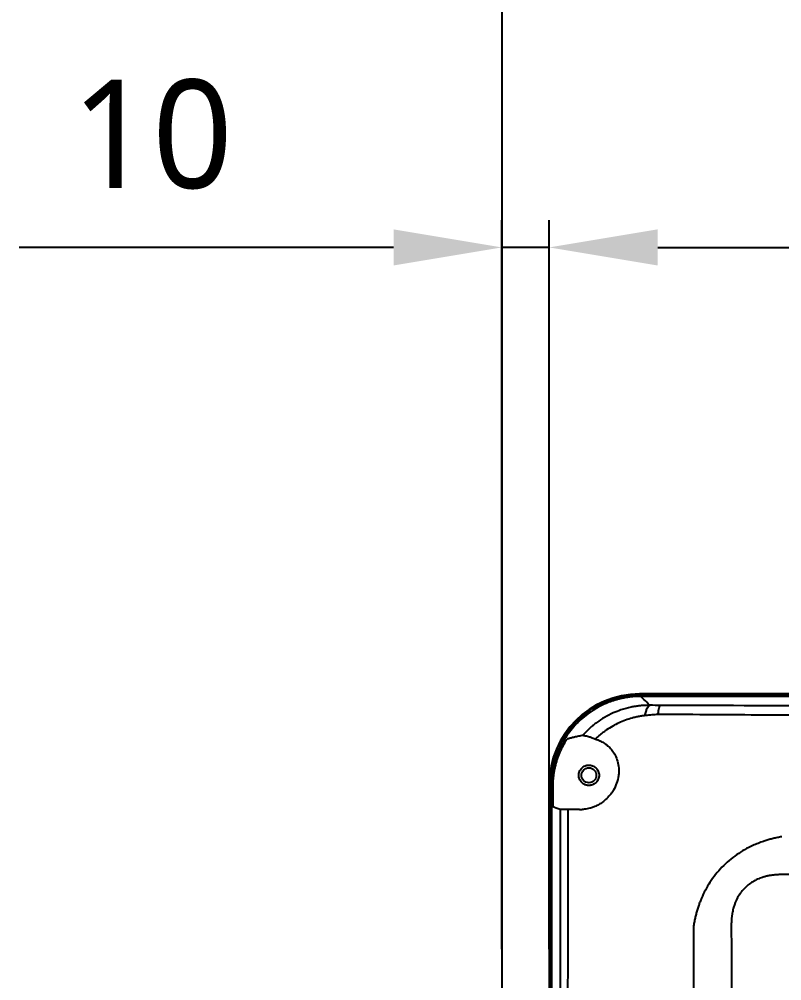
# Model space of a CAD drawing. Extents: x -4358 to 1981, y -50 to 2478.
# Drawn here: x -4213.9 to -4045.1, y 1834.1 to 2047 of the extents above; entities that cross this region are included whole.
import ezdxf

# ---------------------------------------------------------------- set-up
doc = ezdxf.new("R2010")
doc.units = 0
doc.header["$LTSCALE"] = 20
doc.header["$MEASUREMENT"] = 0
doc.layers.get('0').update_dxf_attribs({"linetype": 'CONTINUOUS'})
doc.layers.get('DEFPOINTS').update_dxf_attribs({"linetype": 'CONTINUOUS'})
doc.layers.add('6', color=6, linetype='CONTINUOUS')
doc.styles.get("Standard").update_dxf_attribs({"font": 'NanumGothic.ttf'})
doc.dimstyles.get("Standard").update_dxf_attribs({"dimtxt": 2.7, "dimasz": 2.5, "dimexe": 1.5, "dimexo": 1.5, "dimgap": 1.5, "dimtad": 1, "dimdec": 0, "dimlfac": 10, "dimzin": 0, "dimdsep": 46, "dimtxsty": 'Standard', "dimcen": 0, "dimclrt": 2, "dimadec": 0, "dimazin": 0, "dimtfac": 1, "dimtdec": 0, "dimtmove": 0, "dimatfit": 3, "dimfxl": 0, "dimtolj": 1, "dimtzin": 0, "dimarcsym": 0})

# ---------------------------------------------------------------- blocks, each defined once
blk = doc.blocks.new('*D53')
at = {"color": 3, "lineweight": -2}
for p, q in [((-4096.6, 1890.86), (-4096.6, 2002.5)), ((-3441.56, 1712.31), (-3441.56, 2002.5)), ((-4072.6, 1996.5), (-3465.56, 1996.5))]:
    blk.add_line(p, q, dxfattribs=at)
at = {"color": 3}
for points in [[(-4072.6, 2000.5), (-4072.6, 1992.5), (-4096.6, 1996.5)], [(-3465.56, 2000.5), (-3465.56, 1992.5), (-3441.56, 1996.5)]]:
    blk.add_solid(points, dxfattribs=at)
at = {"layer": 'DEFPOINTS', "color": 0}
for p in [(-3441.56, 1996.5), (-4096.6, 1889.06), (-3441.56, 1710.51)]:
    blk.add_point(p, dxfattribs=at)
at = {"color": 2, "insert": (-3769.08, 2021.57), "char_height": 24, "attachment_point": 5}
blk.add_mtext('\\A1;655', dxfattribs=at)
blk = doc.blocks.new('*D56')
at = {"color": 3, "lineweight": -2}
for p, q in [((-4107.07, 1841.15), (-4107.07, 2002.5)), ((-4096.6, 1841.15), (-4096.6, 2002.5)), ((-4131.07, 1996.5), (-4213.92, 1996.5)), ((-4096.6, 1996.5), (-4107.07, 1996.5)), ((-4072.6, 1996.5), (-4048.6, 1996.5))]:
    blk.add_line(p, q, dxfattribs=at)
at = {"color": 3}
for points in [[(-4131.07, 2000.5), (-4131.07, 1992.5), (-4107.07, 1996.5)], [(-4072.6, 2000.5), (-4072.6, 1992.5), (-4096.6, 1996.5)]]:
    blk.add_solid(points, dxfattribs=at)
at = {"layer": 'DEFPOINTS', "color": 0}
for p in [(-4096.6, 1996.5), (-4107.07, 1839.35), (-4096.6, 1839.35)]:
    blk.add_point(p, dxfattribs=at)
at = {"color": 2, "insert": (-4184.49, 2021.48), "char_height": 24, "attachment_point": 5}
blk.add_mtext('\\A1;10', dxfattribs=at)

msp = doc.modelspace()

# ---------------------------------------------------------------- linework, layer by layer
for p, q in [((-3896.88, 1897.62), (-4076.6, 1897.62)), ((-3897.2, 1897.35), (-4076.33, 1897.35)), ((-3897.25, 1897.09), (-4076.33, 1897.09)), ((-4096.6, 1877.62), (-4096.6, 1517.62)), ((-4096.33, 1877.35), (-4096.33, 1517.89)), ((-4096.08, 1877.35), (-4096.08, 1517.89)), ((-4095.77, 1875.12), (-4095.77, 1877.04))]:
    msp.add_line(p, q)
msp.add_circle((-4087.83, 1879.62), 1.65)
msp.add_arc((-4076.6, 1877.62), 20, 90, 180)
for points, knots in [([(-4076.61, 1897.09), (-4076.76, 1897.09), (-4077.06, 1897.08), (-4077.52, 1897.06), (-4077.97, 1897.03), (-4078.41, 1896.99), (-4078.85, 1896.93), (-4079.27, 1896.87), (-4079.69, 1896.81), (-4080.11, 1896.73), (-4080.51, 1896.65), (-4080.9, 1896.56), (-4081.29, 1896.46), (-4081.67, 1896.36), (-4082.03, 1896.25), (-4082.39, 1896.14), (-4082.73, 1896.03), (-4083.07, 1895.91), (-4083.39, 1895.79), (-4083.71, 1895.66), (-4084.51, 1895.33), (-4085.76, 1894.73), (-4087.4, 1893.73), (-4088.92, 1892.6), (-4090.31, 1891.33), (-4091.58, 1889.94), (-4092.72, 1888.42), (-4093.71, 1886.78), (-4094.36, 1885.43), (-4094.76, 1884.44), (-4094.99, 1883.81), (-4095.21, 1883.15), (-4095.41, 1882.45), (-4095.59, 1881.72), (-4095.75, 1880.96), (-4095.88, 1880.16), (-4095.98, 1879.34), (-4096.05, 1878.49), (-4096.07, 1877.91), (-4096.07, 1877.62)], [0, 0, 0, 0, 0.0151298, 0.0300926, 0.044878, 0.0594759, 0.0738765, 0.0880703, 0.1020481, 0.1158011, 0.1293207, 0.1425987, 0.1556274, 0.1683991, 0.1809069, 0.193144, 0.205104, 0.2167808, 0.2281687, 0.2392625, 0.250057, 0.3133334, 0.3762976, 0.4386242, 0.5000056, 0.5613855, 0.6237117, 0.6866762, 0.7499538, 0.7707149, 0.7925404, 0.8153929, 0.8392303, 0.8640059, 0.8896682, 0.9161613, 0.9434248, 0.9713939, 1, 1, 1, 1]), ([(-4076.6, 1897.35), (-4077.78, 1897.29), (-4080.32, 1897.15), (-4083.66, 1896.15), (-4086.43, 1894.78), (-4088.13, 1893.71), (-4088.93, 1892.99), (-4089.12, 1892.82)], [0, 0, 0, 0, 0.2599736, 0.5599109, 0.7606481, 0.9434204, 1, 1, 1, 1]), ([(-4076.61, 1897.09), (-4076.6, 1897.16), (-4076.6, 1897.23), (-4076.6, 1897.32), (-4076.6, 1897.35), (-4076.6, 1897.35)], [0, 0, 0, 0, 0.5, 0.5, 1, 1, 1, 1]), ([(-4076.33, 1897.09), (-4076.33, 1897.17), (-4076.33, 1897.23), (-4076.33, 1897.32), (-4076.33, 1897.35), (-4076.33, 1897.35)], [0, 0, 0, 0, 0.5, 0.5, 1, 1, 1, 1]), ([(-4074.35, 1895.11), (-4074.48, 1895.11), (-4074.73, 1895.11), (-4075.11, 1895.1), (-4075.52, 1895.08), (-4075.95, 1895.05), (-4076.38, 1895.02), (-4076.94, 1894.96), (-4077.35, 1894.89), (-4077.63, 1894.85)], [0, 0, 0, 0, 0.111027, 0.228964, 0.353794, 0.485494, 0.624033, 0.73976, 1, 1, 1, 1]), ([(-4075.39, 1892.82), (-4075.33, 1893.16), (-4075.25, 1893.47), (-4075.09, 1894.02), (-4075.01, 1894.27), (-4074.83, 1894.66), (-4074.73, 1894.82), (-4074.54, 1895.04), (-4074.45, 1895.1), (-4074.35, 1895.11)], [0, 0, 0, 0, 0.25, 0.25, 0.5, 0.5, 0.75, 0.75, 1, 1, 1, 1]), ([(-4072.5, 1893.1), (-4072.46, 1893.4), (-4072.42, 1893.67), (-4072.35, 1894.16), (-4072.3, 1894.37), (-4072.22, 1894.71), (-4072.17, 1894.85), (-4072.08, 1895.03), (-4072.03, 1895.08), (-4071.99, 1895.1)], [0, 0, 0, 0, 0.25, 0.25, 0.5, 0.5, 0.75, 0.75, 1, 1, 1, 1]), ([(-3993.58, 1894.64), (-4005.97, 1894.67), (-3948.35, 1894.71), (-3973.11, 1894.77), (-3985.48, 1894.81), (-4010.22, 1894.89), (-4022.58, 1894.93), (-4047.3, 1895.01), (-4059.65, 1895.05), (-4071.99, 1895.1)], [0, 0, 0, 0, 0.25, 0.25, 0.5, 0.5, 0.75, 0.75, 1, 1, 1, 1]), ([(-4089.12, 1892.82), (-4089.61, 1892.42), (-4090.6, 1891.62), (-4091.4, 1890.63), (-4091.8, 1890.14)], [0, 0, 0, 0, 0.498881, 1, 1, 1, 1]), ([(-4077.63, 1894.85), (-4077.76, 1894.83), (-4078.03, 1894.78), (-4079.08, 1894.58), (-4080.58, 1894.17), (-4082.55, 1893.4), (-4084.34, 1892.49), (-4085.75, 1891.57), (-4086.74, 1890.81), (-4087.39, 1890.28), (-4088.01, 1889.71), (-4088.61, 1889.12), (-4088.99, 1888.7), (-4089.18, 1888.49)], [0, 0, 0, 0, 0.029125, 0.062143, 0.239424, 0.37372, 0.534981, 0.686976, 0.749193, 0.811592, 0.874186, 0.936985, 1, 1, 1, 1]), ([(-4075.39, 1892.82), (-4075.52, 1892.81), (-4075.8, 1892.78), (-4076.2, 1892.73), (-4076.61, 1892.66), (-4077.02, 1892.58), (-4077.44, 1892.5), (-4077.86, 1892.4), (-4078.62, 1892.19), (-4079.74, 1891.84), (-4081.17, 1891.24), (-4082.57, 1890.51), (-4083.69, 1889.81), (-4084.56, 1889.2), (-4085.2, 1888.71), (-4085.81, 1888.19), (-4086.21, 1887.83), (-4086.4, 1887.64)], [0, 0, 0, 0, 0.0328824, 0.066074, 0.0995949, 0.1334644, 0.1677014, 0.2023239, 0.2373494, 0.3597721, 0.4855287, 0.6120088, 0.7410277, 0.8054256, 0.8700368, 0.934887, 1, 1, 1, 1]), ([(-4072.5, 1893.1), (-4072.65, 1893.08), (-4072.97, 1893.06), (-4073.44, 1893.01), (-4073.92, 1892.97), (-4074.41, 1892.92), (-4074.9, 1892.87), (-4075.23, 1892.84), (-4075.39, 1892.82)], [0, 0, 0, 0, 0.162195, 0.326166, 0.491923, 0.659476, 0.828832, 1, 1, 1, 1]), ([(-3993.92, 1892.2), (-3995.89, 1892.21), (-3999.75, 1892.23), (-4005.43, 1892.25), (-3940.9, 1892.27), (-3946.17, 1892.3), (-3951.24, 1892.32), (-3960.19, 1892.37), (-3973.56, 1892.44), (-3988.48, 1892.53), (-4000.87, 1892.6), (-4008.99, 1892.66), (-4018.69, 1892.72), (-4028.29, 1892.79), (-4039.4, 1892.87), (-4049.48, 1892.94), (-4060.62, 1893.02), (-4068.41, 1893.07), (-4072.5, 1893.1)], [0, 0, 0, 0, 0.039669, 0.077839, 0.114577, 0.149944, 0.183997, 0.216789, 0.3305, 0.453787, 0.517864, 0.580621, 0.617858, 0.713716, 0.774615, 0.842394, 0.917358, 1, 1, 1, 1]), ([(-4091.8, 1890.14), (-4091.98, 1889.94), (-4092.71, 1889.13), (-4093.76, 1887.45), (-4095.12, 1884.7), (-4096.13, 1881.37), (-4096.27, 1878.81), (-4096.33, 1877.62)], [0, 0, 0, 0, 0.058091, 0.242049, 0.434562, 0.736957, 1, 1, 1, 1]), ([(-4089.18, 1888.49), (-4089.18, 1888.49), (-4089.17, 1888.49), (-4089.14, 1888.48), (-4089.1, 1888.48), (-4089.06, 1888.47), (-4088.97, 1888.45), (-4088.81, 1888.42), (-4088.53, 1888.36), (-4088.16, 1888.28), (-4087.77, 1888.17), (-4087.41, 1888.05), (-4087.07, 1887.93), (-4086.73, 1887.79), (-4086.49, 1887.68), (-4086.4, 1887.64)], [0, 0, 0, 0, 0.038203, 0.076888, 0.116056, 0.155704, 0.195828, 0.305322, 0.421902, 0.545315, 0.68704, 0.754353, 0.837012, 0.94175, 1, 1, 1, 1]), ([(-4094.13, 1884.92), (-4093.98, 1885.25), (-4093.67, 1885.94), (-4093.24, 1886.7), (-4092.93, 1887.2), (-4092.77, 1887.45), (-4092.71, 1887.53), (-4092.7, 1887.55)], [0, 0, 0, 0, 0.297329, 0.621085, 0.782943, 0.936101, 1, 1, 1, 1]), ([(-4092.7, 1887.55), (-4092.67, 1887.59), (-4092.6, 1887.68), (-4092.59, 1887.7), (-4092.58, 1887.71)], [0, 0, 0, 0, 0.372679, 1, 1, 1, 1]), ([(-4092.58, 1887.71), (-4092.52, 1887.73), (-4092.41, 1887.76), (-4092.23, 1887.81), (-4092.04, 1887.87), (-4091.84, 1887.92), (-4091.64, 1887.97), (-4091.42, 1888.03), (-4091.14, 1888.1), (-4090.78, 1888.18), (-4090.33, 1888.27), (-4089.85, 1888.37), (-4089.5, 1888.43), (-4089.33, 1888.47)], [0, 0, 0, 0, 0.074366, 0.14826, 0.221681, 0.29463, 0.367107, 0.439113, 0.510646, 0.636377, 0.759846, 0.881053, 1, 1, 1, 1]), ([(-4086.4, 1887.64), (-4086.32, 1887.62), (-4086.15, 1887.57), (-4085.9, 1887.48), (-4085.66, 1887.39), (-4085.41, 1887.28), (-4085.18, 1887.17), (-4084.74, 1886.94), (-4084.13, 1886.56), (-4083.51, 1886.04), (-4083.03, 1885.55), (-4082.54, 1884.95), (-4081.97, 1884.05), (-4081.45, 1882.75), (-4081.21, 1881.48), (-4081.19, 1880.38), (-4081.28, 1879.26), (-4081.61, 1877.88), (-4082.23, 1876.56), (-4082.85, 1875.62), (-4083.51, 1874.8), (-4084.3, 1874.04), (-4085.22, 1873.37), (-4086.05, 1872.9), (-4086.87, 1872.54), (-4087.58, 1872.32), (-4088.21, 1872.18), (-4088.77, 1872.09), (-4089.14, 1872.06), (-4089.33, 1872.05)], [0, 0, 0, 0, 0.012323, 0.024631, 0.036936, 0.049248, 0.061578, 0.073935, 0.119024, 0.164121, 0.19081, 0.217478, 0.276542, 0.341403, 0.410633, 0.446065, 0.480251, 0.546027, 0.608588, 0.640509, 0.673284, 0.729564, 0.774306, 0.82213, 0.863404, 0.906718, 0.937368, 0.968433, 1, 1, 1, 1]), ([(-4095.77, 1877.04), (-4095.77, 1877.2), (-4095.77, 1877.5), (-4095.75, 1877.96), (-4095.73, 1878.41), (-4095.69, 1878.86), (-4095.65, 1879.3), (-4095.59, 1879.74), (-4095.53, 1880.18), (-4095.45, 1880.61), (-4095.37, 1881.03), (-4095.28, 1881.45), (-4095.18, 1881.87), (-4095.07, 1882.27), (-4094.96, 1882.67), (-4094.83, 1883.07), (-4094.71, 1883.45), (-4094.57, 1883.83), (-4094.43, 1884.2), (-4094.29, 1884.57), (-4094.19, 1884.8), (-4094.13, 1884.92)], [0, 0, 0, 0, 0.056399, 0.112535, 0.168379, 0.223901, 0.279073, 0.333866, 0.388254, 0.442208, 0.495703, 0.548712, 0.601209, 0.653171, 0.704573, 0.755392, 0.805607, 0.855195, 0.904137, 0.952411, 1, 1, 1, 1]), ([(-4087.83, 1877.37), (-4087.87, 1877.37), (-4087.97, 1877.37), (-4088.11, 1877.39), (-4088.25, 1877.41), (-4088.39, 1877.44), (-4088.52, 1877.48), (-4088.75, 1877.56), (-4089.07, 1877.73), (-4089.43, 1878.02), (-4089.72, 1878.38), (-4089.93, 1878.78), (-4090.05, 1879.2), (-4090.09, 1879.62), (-4090.05, 1880.04), (-4089.93, 1880.46), (-4089.72, 1880.86), (-4089.43, 1881.22), (-4089.07, 1881.51), (-4088.71, 1881.7), (-4088.39, 1881.8), (-4088.11, 1881.86), (-4087.92, 1881.87), (-4087.83, 1881.87)], [0, 0, 0, 0, 0.020165, 0.040167, 0.060084, 0.079997, 0.099986, 0.120129, 0.185073, 0.250092, 0.315036, 0.380055, 0.440004, 0.500029, 0.559978, 0.620002, 0.684946, 0.749965, 0.814909, 0.879928, 0.920009, 0.959819, 1, 1, 1, 1]), ([(-4087.83, 1881.87), (-4087.78, 1881.87), (-4087.68, 1881.87), (-4087.54, 1881.85), (-4087.4, 1881.83), (-4087.27, 1881.8), (-4087.13, 1881.76), (-4086.9, 1881.68), (-4086.58, 1881.51), (-4086.22, 1881.22), (-4085.93, 1880.86), (-4085.73, 1880.46), (-4085.6, 1880.04), (-4085.56, 1879.62), (-4085.6, 1879.2), (-4085.73, 1878.78), (-4085.93, 1878.38), (-4086.22, 1878.02), (-4086.58, 1877.73), (-4086.94, 1877.54), (-4087.26, 1877.44), (-4087.54, 1877.38), (-4087.73, 1877.37), (-4087.83, 1877.37)], [0, 0, 0, 0, 0.020165, 0.040167, 0.060084, 0.079997, 0.099986, 0.120129, 0.185073, 0.250092, 0.315036, 0.380055, 0.440004, 0.500029, 0.559978, 0.620002, 0.684946, 0.749965, 0.814909, 0.879928, 0.920009, 0.959819, 1, 1, 1, 1]), ([(-4096.07, 1877.62), (-4096.15, 1877.62), (-4096.21, 1877.62), (-4096.31, 1877.62), (-4096.33, 1877.62), (-4096.33, 1877.62)], [0, 0, 0, 0, 0.5, 0.5, 1, 1, 1, 1]), ([(-4096.08, 1877.35), (-4096.15, 1877.35), (-4096.21, 1877.35), (-4096.31, 1877.35), (-4096.33, 1877.35), (-4096.33, 1877.35)], [0, 0, 0, 0, 0.5, 0.5, 1, 1, 1, 1]), ([(-4095.77, 1877.04), (-4095.8, 1877.07), (-4095.86, 1877.13), (-4095.94, 1877.21), (-4096.01, 1877.28), (-4096.05, 1877.32), (-4096.08, 1877.35)], [0, 0, 0, 0, 0.249965, 0.499954, 0.749965, 1, 1, 1, 1]), ([(-4095.77, 1873.7), (-4095.77, 1873.71), (-4095.77, 1873.86), (-4095.77, 1874.32), (-4095.77, 1874.8), (-4095.77, 1875.12)], [0, 0, 0, 0, 0.034288, 0.370629, 1, 1, 1, 1]), ([(-4095.73, 1872.62), (-4095.74, 1872.65), (-4095.74, 1872.71), (-4095.75, 1873.02), (-4095.76, 1873.32), (-4095.76, 1873.58), (-4095.77, 1873.7)], [0, 0, 0, 0, 0.390795, 0.600207, 0.810361, 1, 1, 1, 1]), ([(-4092.48, 1872.05), (-4092.53, 1872.05), (-4092.63, 1872.05), (-4092.79, 1872.05), (-4092.96, 1872.05), (-4093.13, 1872.05), (-4093.31, 1872.06), (-4093.48, 1872.06), (-4093.65, 1872.06), (-4093.8, 1872.06), (-4093.94, 1872.07), (-4094.05, 1872.07), (-4094.12, 1872.07), (-4094.14, 1872.07), (-4094.15, 1872.07)], [0, 0, 0, 0, 0.04869, 0.103727, 0.165173, 0.23307, 0.307434, 0.388244, 0.475431, 0.568869, 0.668363, 0.773637, 0.884333, 1, 1, 1, 1]), ([(-4094.15, 1872.07), (-4094.15, 1815.76), (-4094.15, 1759.44), (-4094.15, 1646.8), (-4094.15, 1590.48), (-4094.15, 1534.17)], [0, 0, 0, 0, 0.5, 0.5, 1, 1, 1, 1]), ([(-4092.48, 1872.05), (-4092.49, 1861.27), (-4092.52, 1839.48), (-4092.55, 1806.43), (-4092.58, 1772.67), (-4092.59, 1738.2), (-4092.6, 1695.61), (-4092.59, 1645.72), (-4092.56, 1589.36), (-4092.51, 1552.38), (-4092.49, 1534.19)], [0, 0, 0, 0, 0.095708, 0.193532, 0.293459, 0.395477, 0.499572, 0.671651, 0.83848, 1, 1, 1, 1]), ([(-4089.92, 1872.03), (-4090.35, 1872.03), (-4091.2, 1872.04), (-4092.05, 1872.05), (-4092.48, 1872.05)], [0, 0, 0, 0, 0.498145, 1, 1, 1, 1]), ([(-4045.13, 1866), (-4045.3, 1865.97), (-4045.62, 1865.92), (-4046.11, 1865.82), (-4046.58, 1865.72), (-4047.04, 1865.61), (-4047.49, 1865.5), (-4047.94, 1865.38), (-4048.37, 1865.25), (-4048.79, 1865.12), (-4049.47, 1864.9), (-4050.38, 1864.56), (-4051.79, 1863.97), (-4053.37, 1863.16), (-4055.14, 1862.04), (-4056.82, 1860.75), (-4058.39, 1859.27), (-4059.81, 1857.66), (-4061.03, 1855.97), (-4062.08, 1854.2), (-4062.77, 1852.76), (-4063.24, 1851.62), (-4063.53, 1850.82), (-4063.8, 1849.98), (-4064.06, 1849.11), (-4064.28, 1848.2), (-4064.48, 1847.26), (-4064.59, 1846.62), (-4064.64, 1846.3)], [0, 0, 0, 0, 0.016829, 0.033385, 0.049667, 0.065673, 0.081401, 0.096849, 0.112012, 0.126889, 0.141478, 0.184152, 0.225053, 0.295203, 0.36237, 0.435742, 0.507732, 0.579102, 0.65176, 0.717196, 0.785639, 0.813304, 0.84198, 0.871653, 0.90231, 0.933928, 0.966496, 1, 1, 1, 1]), ([(-4045.32, 1857.62), (-4045.45, 1857.62), (-4045.72, 1857.62), (-4046.11, 1857.6), (-4046.5, 1857.57), (-4046.89, 1857.54), (-4047.26, 1857.49), (-4047.63, 1857.44), (-4048, 1857.37), (-4048.36, 1857.3), (-4048.71, 1857.21), (-4049.05, 1857.12), (-4049.67, 1856.93), (-4050.52, 1856.61), (-4051.59, 1856.05), (-4052.59, 1855.36), (-4053.49, 1854.53), (-4054.28, 1853.58), (-4055.13, 1852.23), (-4055.65, 1850.95), (-4055.94, 1849.84), (-4056.05, 1849.31), (-4056.14, 1848.79), (-4056.21, 1848.25), (-4056.27, 1847.67), (-4056.3, 1847.07), (-4056.3, 1846.66), (-4056.31, 1846.45)], [0, 0, 0, 0, 0.0226724, 0.0450162, 0.0670434, 0.0887663, 0.1101981, 0.1313524, 0.1522435, 0.1728863, 0.1932962, 0.2134892, 0.2334819, 0.3017909, 0.3679396, 0.4377752, 0.5066224, 0.5752154, 0.6444265, 0.7761894, 0.8076477, 0.8383337, 0.867408, 0.8969729, 0.9308354, 0.9651599, 1, 1, 1, 1]), ([(-3966.29, 1858.24), (-3968.52, 1858.23), (-3972.94, 1858.2), (-3979.53, 1858.16), (-3988.82, 1858.11), (-4000.68, 1858.05), (-3947.43, 1857.98), (-3965.97, 1857.92), (-3988.64, 1857.83), (-4006.84, 1857.76), (-4020.84, 1857.71), (-4028.75, 1857.68), (-4036.9, 1857.65), (-4042.52, 1857.63), (-4045.32, 1857.62)], [0, 0, 0, 0, 0.044848, 0.088986, 0.132419, 0.231791, 0.327802, 0.469351, 0.60492, 0.784309, 0.835808, 0.886831, 0.94362, 1, 1, 1, 1]), ([(-4064.64, 1846.3), (-4064.66, 1796.75), (-4064.66, 1747.18), (-4064.66, 1648.06), (-4064.66, 1598.49), (-4064.64, 1548.94)], [0, 0, 0, 0, 0.5, 0.5, 1, 1, 1, 1]), ([(-4056.31, 1846.45), (-4056.3, 1844.3), (-4056.28, 1840.09), (-4056.26, 1833.89), (-4056.24, 1826.64), (-4056.21, 1818.47), (-4056.18, 1806.07), (-4056.15, 1793.78), (-4056.12, 1781.38), (-4056.1, 1772.08), (-4056.09, 1762.78), (-4056.07, 1753.48), (-4056.06, 1744.17), (-4056.05, 1734.86), (-4056.05, 1725.55), (-4056.04, 1717.78), (-4056.04, 1711.57), (-4056.04, 1706.92), (-4056.04, 1702.28), (-4056.04, 1697.62), (-4056.04, 1692.96), (-4056.04, 1688.32), (-4056.04, 1683.67), (-4056.04, 1677.46), (-4056.05, 1669.69), (-4056.05, 1660.38), (-4056.06, 1651.07), (-4056.07, 1641.76), (-4056.09, 1632.46), (-4056.1, 1623.16), (-4056.12, 1613.86), (-4056.15, 1601.46), (-4056.18, 1589.17), (-4056.21, 1576.77), (-4056.24, 1567.57), (-4056.27, 1558.18), (-4056.29, 1551.98), (-4056.31, 1548.79)], [0, 0, 0, 0, 0.021661, 0.042477, 0.062447, 0.094741, 0.124905, 0.187376, 0.218618, 0.249864, 0.281114, 0.31237, 0.343632, 0.374899, 0.40617, 0.437445, 0.453241, 0.468722, 0.48436, 0.499999, 0.515638, 0.531277, 0.546758, 0.562554, 0.593829, 0.6251, 0.656367, 0.687629, 0.718885, 0.750135, 0.781382, 0.812623, 0.875095, 0.905258, 0.937552, 0.967825, 1, 1, 1, 1])]:
    msp.add_open_spline(points, degree=3, knots=knots)
for points, degree in [([(-4076.33, 1897.09), (-4076.42, 1897.09), (-4076.51, 1897.09), (-4076.61, 1897.09)], 3), ([(-4076.6, 1897.35), (-4076.6, 1897.52), (-4076.6, 1897.61), (-4076.6, 1897.62)], 3), ([(-4076.6, 1897.35), (-4076.51, 1897.35), (-4076.42, 1897.35), (-4076.33, 1897.35)], 3), ([(-4074.35, 1895.11), (-4075.33, 1896.09), (-4075.99, 1896.75), (-4076.33, 1897.09)], 3), ([(-4071.99, 1895.1), (-4072.78, 1895.1), (-4073.57, 1895.11), (-4074.35, 1895.11)], 3), ([(-4089.33, 1888.47), (-4089.28, 1888.48), (-4089.23, 1888.48), (-4089.18, 1888.49)], 3), ([(-4096.33, 1877.62), (-4096.6, 1877.62)], 1), ([(-4096.33, 1877.62), (-4096.33, 1877.53), (-4096.33, 1877.44), (-4096.33, 1877.35)], 3), ([(-4096.07, 1877.62), (-4096.08, 1877.53), (-4096.08, 1877.44), (-4096.08, 1877.35)], 3), ([(-4094.15, 1872.07), (-4094.84, 1872.25), (-4095.37, 1872.44), (-4095.73, 1872.62)], 3), ([(-4089.92, 1872.03), (-4089.73, 1872.03), (-4089.53, 1872.04), (-4089.33, 1872.05)], 3)]:
    msp.add_open_spline(points, degree=degree)
at = {"layer": '6'}
msp.add_lwpolyline([(-3107.07, 2222.65), (-4107.07, 2222.65), (-4107.07, 297.62), (-2179.57, 297.62), (-2179.57, 1322.62)], dxfattribs=at)

# ---------------------------------------------------------------- dimensions: what is measured, and where the dimension line sits
dim = msp.add_linear_dim(base=(-4096.6, 1996.5), p1=(-4107.07, 1839.35), p2=(-4096.6, 1839.35), dimstyle='Standard', override={"dimscale": 1.2, "dimtxt": 20, "dimasz": 20, "dimexe": 5, "dimgap": 10, "dimtoh": 1, "dimlfac": 1, "dimzin": 12, "dimclrd": 3, "dimclre": 3, "dimazin": 2, "dimarcsym": 1})
dim.commit()
dim.dimension.update_dxf_attribs({"geometry": '*D56', "text_midpoint": (-4184.49, 1996.5), "dimtype": 160})
dim = msp.add_linear_dim(base=(-3441.56, 1996.5), p1=(-4096.6, 1889.06), p2=(-3441.56, 1710.51), angle=180, dimstyle='Standard', override={"dimscale": 1.2, "dimtxt": 20, "dimasz": 20, "dimexe": 5, "dimgap": 10, "dimlfac": 1, "dimzin": 8, "dimclrd": 3, "dimclre": 3, "dimazin": 2})
dim.commit()
dim.dimension.update_dxf_attribs({"geometry": '*D53', "text_midpoint": (-3769.08, 2021.57)})

doc.saveas('drawing.dxf')
